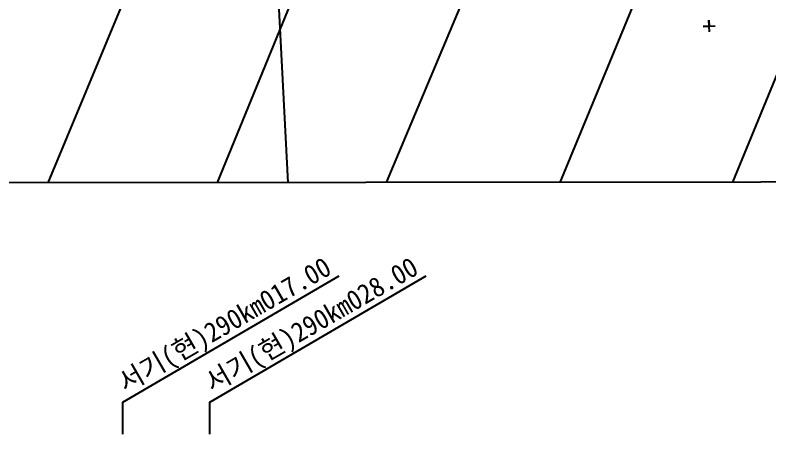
# Model space of a CAD drawing. Header units: millimetres. Extents: x 5094 to 5890, y 1103 to 1810.
# Drawn here: x 5387.1 to 5482.6, y 1363.4 to 1418 of the extents above; entities that cross this region are included whole.
import ezdxf
from ezdxf.enums import TextEntityAlignment as Align
from ezdxf.xclip import XClip

# ---------------------------------------------------------------- set-up
doc = ezdxf.new("R2010")
doc.units = ezdxf.units.MM
doc.header["$LTSCALE"] = 10
doc.header["$MEASUREMENT"] = 0
doc.header["$XCLIPFRAME"] = 2
doc.layers.add('TX-PAPR', color=2, linetype='Continuous', plot=False)
for name, color, linetype in [('TZ-BASE', 253, 'Continuous'), ('TZ-LEAL', 1, 'Continuous'), ('TZ-LEAT', 3, 'Continuous')]:
    doc.layers.add(name, color=color, linetype=linetype)
doc.styles.get("Standard").update_dxf_attribs({"font": 'GulimChe.ttf'})

# ---------------------------------------------------------------- blocks, each defined once
blk = doc.blocks.new('JD-DTYDHG5DHG')
at = {"layer": 'TZ-BASE'}
for p, q in [((228.784, 140.656), (247.351, -209.206)), ((228.784, 140.656), (247.351, -209.206)), ((245.507, 11.12, 45.991), (207.667, -80.001, 45.991)), ((226.109, -87.458, 46.149), (263.424, 3.772, 46.149)), ((282.357, -3.83, 46.149), (244.093, -95.264, 46.149)), ((263.098, -102.829, 46.149), (300.835, -11.357, 46.149)), ((319.383, -18.885, 46.395), (281.891, -110.394, 46.395)), ((293.569, -55.709, 46.168), (293.49, -54.211, 46.168)), ((293.49, -54.211, 46.168), (293.53, -54.96, 46.168)), ((292.781, -55, 46.168), (294.279, -54.921, 46.168)), ((293.53, -54.96, 46.168), (292.781, -55, 46.168)), ((191.908, -73.949, 46.061), (281.398, -110.638, 46.061))]:
    blk.add_line(p, q, dxfattribs=at)

msp = doc.modelspace()

# ---------------------------------------------------------------- linework, layer by layer
at = {"layer": 'TX-PAPR'}
msp.add_lwpolyline([(5181.34, 1546.525), (5881.339, 1547.118), (5881.466, 1397.118), (5181.467, 1396.526)], close=True, dxfattribs=at)
at = {"layer": 'TZ-LEAL'}
for points in [[(5428.066, 1384.896), (5400.685, 1368.871), (5400.685, 1364.871)], [(5439.066, 1384.896), (5411.685, 1368.871), (5411.685, 1364.871)]]:
    msp.add_lwpolyline(points, dxfattribs=at)

# ---------------------------------------------------------------- block references
at = {"layer": 'TZ-BASE'}
ref = msp.add_blockref('JD-DTYDHG5DHG', (5181.403, 1471.526), dxfattribs=at)
XClip(ref).set_block_clipping_path([(-0.0634752176, 74.9999731397), (699.936274083, 75.5924085028), (700.0632245182, -74.4075377758), (0.0634752176, -74.9999731397)])

# ---------------------------------------------------------------- texts
at = {"layer": 'TZ-LEAT'}
for s, p in [('서기(현)290km017.00', (5414.179, 1377.664)), ('서기(현)290km028.00', (5425.179, 1377.664))]:
    msp.add_text(s, height=2.5, rotation=30, dxfattribs=at).set_placement(p, align=Align.CENTER)

doc.saveas('drawing.dxf')
